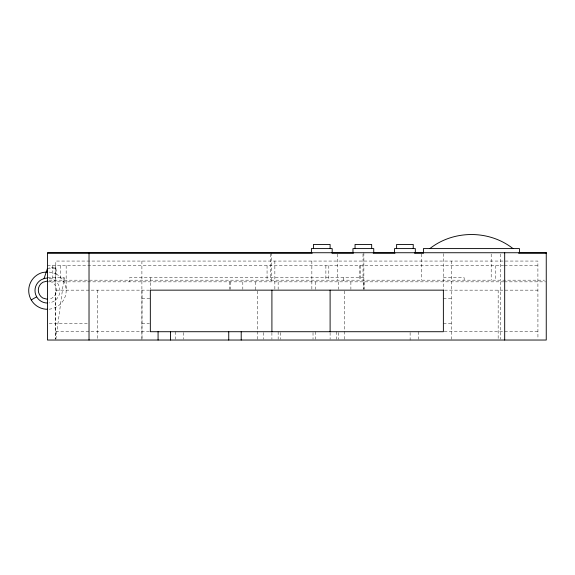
<?xml version="1.0" encoding="UTF-8"?>
<svg xmlns="http://www.w3.org/2000/svg" width="575" height="575" viewBox="0 0 575 575"><rect width="100%" height="100%" fill="white"/><g stroke="black" fill="none" stroke-linecap="round" stroke-linejoin="round"><path stroke-width="0.43" stroke-dasharray="2.88 2.16" d="M49.083 309.206A18.702 18.702 0 0 0 56.81 274.368L55.768 267.706L49.119 267.706M55.883 339.157L64.084 277.682L47.452 277.682M47.452 265.628L503.578 265.628M504.419 265.628L537.934 265.628M47.452 268.467L55.674 268.467M363.874 277.682L129.548 277.682L129.548 281.843M443.375 277.682L464.154 277.682L464.154 281.843M49.119 280.176L544.475 280.176M47.452 281.843L503.88 281.843M504.311 281.843L545.596 281.843M149.5 290.152L55.768 290.152L55.768 339.2L55.811 261.057L537.898 261.057L537.934 339.2M444.547 290.152L537.934 290.152M141.903 298.468L150.334 298.468M443.375 298.468L451.684 298.468M49.227 323.409L87.249 323.409M141.903 323.409L149.486 323.409M443.375 323.409L451.684 323.409M55.768 331.717L149.486 331.717M444.202 331.717L537.934 331.717M49.069 272.076L52.296 272.5L56.81 274.368M49.824 281.319L52.03 282.232A9.143 9.143 0 0 1 49.824 298.986M500.53 254.035L500.53 280.176M500.53 281.843L500.53 339.135M498.158 290.152L498.158 339.2M495.794 265.628L495.794 280.176M491.187 254.049L491.187 280.176M451.684 261.057L451.684 339.2M443.375 253.632L443.375 289.326M421.698 254.049L421.698 280.176M418.435 331.717L418.435 339.2M410.119 332.551L410.119 340.033M364.169 281.843L364.169 289.326M363.874 252.741L363.874 289.261M363.357 281.843L363.357 289.326M363.012 254.049L363.012 280.176M360.403 265.628L360.403 280.176M359.54 265.628L359.54 280.176M350.887 281.843L350.887 289.326M344.641 291.036L344.641 339.2M343.325 277.682L343.325 281.843M338.416 281.843L338.416 289.326M338.416 332.551L338.416 339.2M337.575 254.049L337.575 280.176M336.339 331.717L336.339 339.2M330.107 332.551L330.107 339.2M328.807 265.628L328.807 280.176M325.881 265.628L325.881 280.176M315.56 281.843L315.56 289.326M315.56 331.717L315.56 339.2M313.023 332.551L313.023 339.2M311.858 261.057L311.858 289.275M280.679 332.551L280.679 339.2M278.149 281.843L278.149 289.326M278.149 331.717L278.149 339.2M274.864 261.057L274.864 289.275M271.91 332.551L271.91 339.2M271.393 252.741L271.393 281.843M270.523 254.035L270.523 280.176M267.059 265.628L267.059 280.176M263.602 332.551L263.602 339.2M257.384 291.036L257.384 340.033M255.286 281.843L255.286 290.152M242.815 281.843L242.815 289.326M230.345 281.843L230.345 289.326M229.54 281.843L229.54 289.326M183.518 332.551L183.518 339.2M175.21 331.717L175.21 339.2M150.334 277.682L150.334 289.326M142.018 290.152L142.018 340.033M141.903 261.057L141.903 340.033M97.333 290.152L97.333 339.2M66.161 265.628L66.161 290.569M64.084 277.682L64.084 281.843M60.224 265.628L60.224 280.176M55.768 265.628L55.768 280.176M52.807 265.628L52.807 280.176M49.083 278.207A12.47 12.47 0 0 1 49.083 302.932"/><path stroke-width="0.86" d="M44.045 278.602L47.452 268.467M429.863 248.587C453.632 229.842 489.232 229.842 512.993 248.587M31.258 299.92L36.656 296.808M47.452 271.867L42.615 272.5A18.702 18.702 0 0 0 47.452 309.278M47.452 281.01L42.881 282.232A9.143 9.143 0 0 0 42.881 298.073L47.452 299.302M47.452 253.158L312.254 253.158M331.983 253.158L353.496 253.158M373.218 253.158L395.018 253.158M414.46 253.158L423.48 253.158M518.549 253.158L546.25 253.158M519.448 252.741L519.448 248.587L423.416 248.587L423.416 252.741M504.685 252.741L504.685 340.033M415.315 252.741L415.315 248.587L394.536 248.587L394.536 252.741M413.238 248.587L413.238 244.432L396.613 244.432L396.613 248.587M373.75 252.741L373.75 248.587L352.964 248.587L352.964 252.741M371.673 248.587L371.673 244.432L355.048 244.432L355.048 248.587M332.185 252.741L332.185 248.587L311.398 248.587L311.398 252.741M330.107 248.587L330.107 244.432L313.476 244.432L313.476 248.587M330.107 290.152L330.107 331.717M271.91 290.152L271.91 331.717M241.213 331.717L241.213 340.033M228.742 331.717L228.742 340.033M170.545 331.717L170.545 340.033M158.075 331.717L158.075 340.033M89.024 252.741L89.024 340.033M47.452 303.039A12.47 12.47 0 0 1 41.22 279.773L44.225 278.523A12.47 12.47 0 0 1 47.452 278.099M546.25 252.741L47.452 252.741L47.452 340.033L546.25 340.033L546.25 252.741M443.375 290.152L150.334 290.152L150.334 331.717L443.375 331.717L443.375 290.152"/></g></svg>
